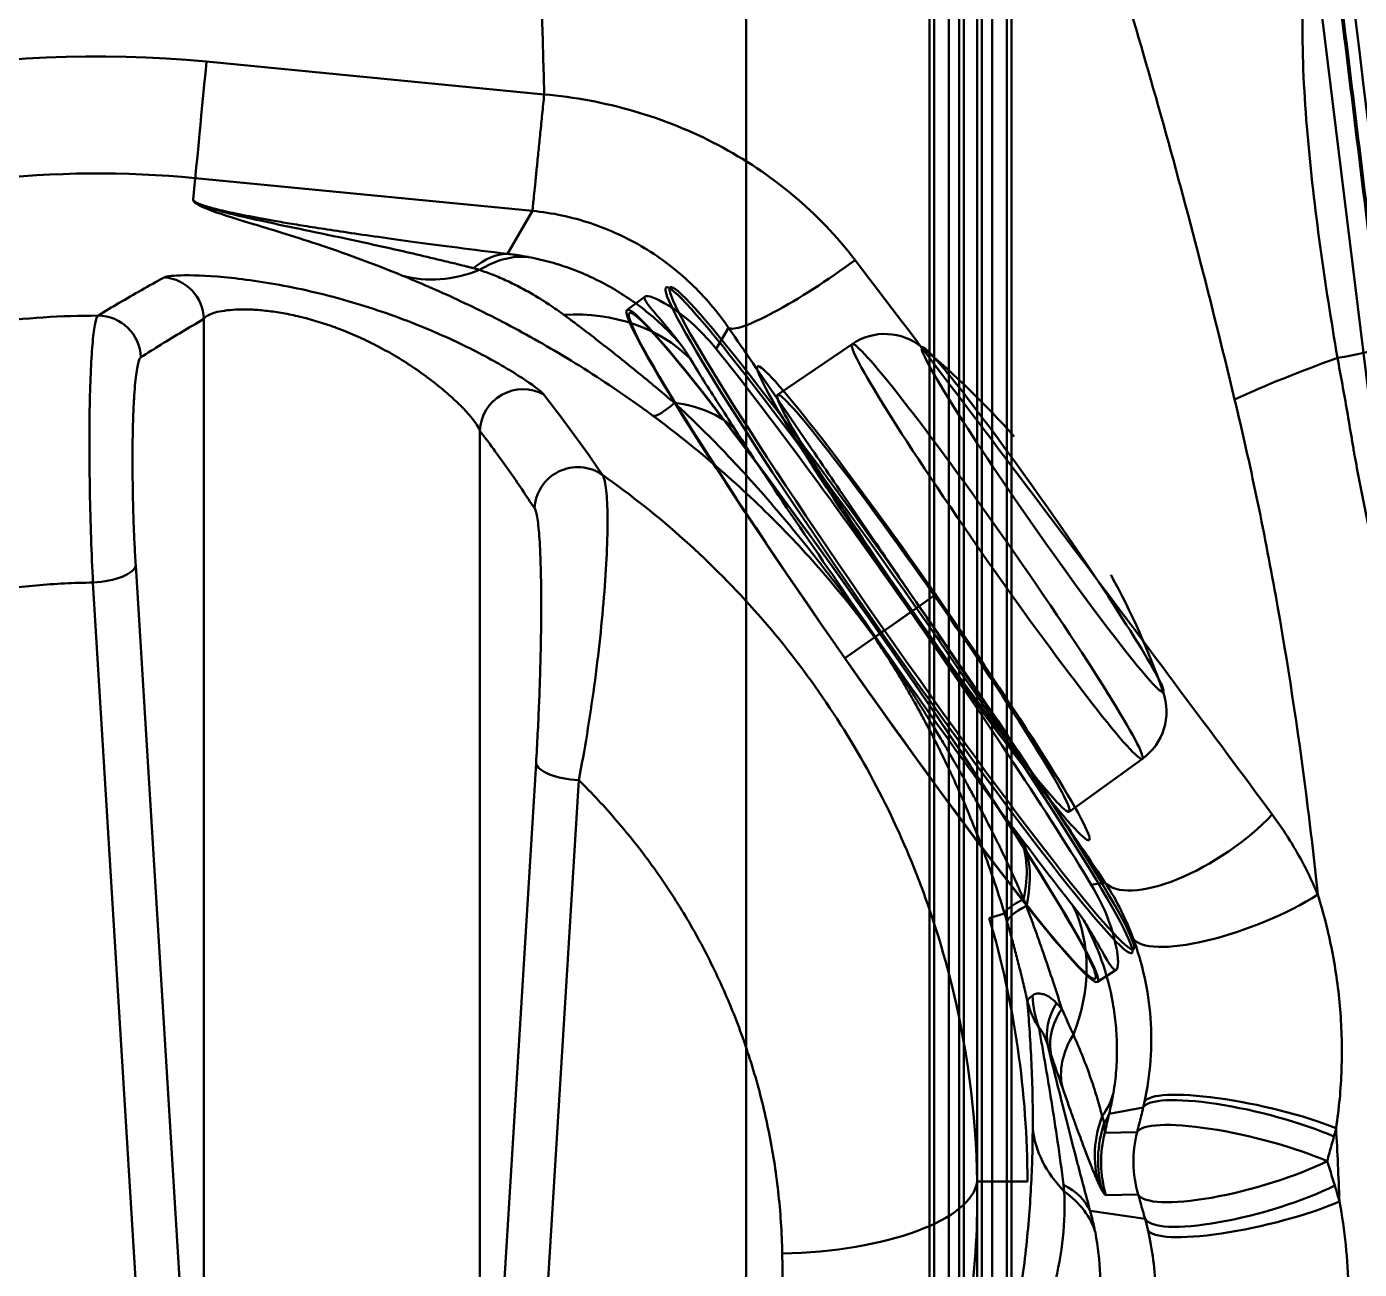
# Model space of a CAD drawing. Header units: millimetres. Extents: x -142 to 142, y -208 to 161.
# Drawn here: x 47.18 to 81.31, y 52.25 to 84.06 of the extents above; entities that cross this region are included whole.
import ezdxf

# ---------------------------------------------------------------- set-up
doc = ezdxf.new("R2010")
doc.units = ezdxf.units.MM
doc.layers.add('1', color=7, linetype='Continuous', true_color=0xffffff)

msp = doc.modelspace()

# ---------------------------------------------------------------- linework, layer by layer
at = {"layer": '1', "color": 251, "linetype": 'Continuous', "lineweight": 50}
for p, q in [((85.107, 45.624, 24), (78.102, 102.679, 24)), ((85.107, 45.624, 24.72), (78.102, 102.679, 24.72)), ((70.3, 95.7, 24.72), (70.3, 32.258, 24.72)), ((70.417, 95.7, 24.5), (70.417, -90.4, 24.5)), ((70.797, 95.7, 24.675), (70.797, -90.4, 24.675)), ((71.06, 95.7, 25.07), (71.06, -90.4, 25.07)), ((71.177, 95.7, 24.85), (71.177, 32.258, 24.85)), ((71.523, 95.7, 24.85), (71.523, 32.258, 24.85)), ((71.64, 95.7, 25.07), (71.64, -90.4, 25.07)), ((71.903, -90.4, 24.675), (71.903, 95.7, 24.675)), ((72.283, 95.7, 24.5), (72.283, -90.4, 24.5)), ((72.4, 95.7, 24.72), (72.4, 32.258, 24.72)), ((65.6, -87, 24.72), (65.6, 87, 24.72)), ((65.6, -87, 24.5), (65.6, 87, 24.5)), ((51.782, 83.167, -15), (60.43, 82.327, -15)), ((51.493, 80.185, -17.843), (51.44, 79.642, -28.254)), ((51.493, 80.185, -17.843), (60.13, 79.347, -17.843)), ((60.13, 79.347, -17.843), (59.487, 78.246, -39.937)), ((62.556, 76.81, -35.95), (63.015, 77.156, -35.98)), ((51.717, 41.72, -79.467), (51.717, 76.58, -67.463)), ((65.153, 76.352, -18.786), (64.838, 75.812, -29.618)), ((66.404, 74.641, -36.03), (68.315, 75.937, -36.151)), ((58.783, 41.72, -79.467), (58.783, 73.718, -68.449)), ((49.969, 70.267, -90.769), (51.717, 41.72, -79.467)), ((48.873, 69.831, -91.701), (50.621, 41.284, -80.399)), ((69.025, 68.522, -25.544), (69.963, 69.179, -25.604)), ((68.134, 67.898, -46.316), (69.072, 68.554, -46.376)), ((58.783, 41.72, -79.467), (60.222, 65.21, -88.767)), ((73.879, 63.965, -36.03), (75.751, 65.318, -36.151)), ((59.879, 41.284, -80.399), (61.317, 64.774, -89.699)), ((74.443, 62.094, -29.618), (74.793, 62.157, -23.457)), ((72.221, 61.359, -48.232), (71.831, 61.244, -56)), ((74.601, 59.608, -35.95), (75.083, 59.921, -35.98)), ((74.9, 56.233, -39.937), (75.772, 56.391, -24.587)), ((75.617, 55.763, -24.45), (74.789, 55.749, -39.682)), ((72.806, 54.5, -56), (71.521, 54.5, -80.515)), ((75.645, 54.167, -24.45), (74.817, 54.152, -39.682)), ((75.821, 53.544, -24.603), (74.413, 53.749, -49.262))]:
    msp.add_line(p, q, dxfattribs=at)
at = {"layer": '1', "color": 251, "linetype": 'Continuous', "lineweight": 50, "extrusion": (0, 0, -1)}
for centre, radius, start, end in [((1114, 51.8, 15), 1174.827, 177.07464, 178.511022), ((-49, 54.5, 17.843), 25.806, 0, 95.5438), ((-49, 54.5, 56), 23.806, 163.5438, 180), ((-49, 54.5, 17.843), 25.806, 262.4562, 0)]:
    msp.add_arc(centre, radius, start, end, dxfattribs=at)
at = {"layer": '1', "color": 251, "linetype": 'Continuous', "lineweight": 50}
msp.add_arc((49, 54.5, -15), 28.802, 84.4562, 277.5438, dxfattribs=at)
at = {"layer": '1', "color": 251, "linetype": 'Continuous', "lineweight": 50, "extrusion": (0.995323, -0.096606, 0)}
msp.add_arc((87.78, -18, 43.506), 3, 90, 177, dxfattribs=at)
at = {"layer": '1', "color": 251, "linetype": 'Continuous', "lineweight": 50, "extrusion": (-0.89005, 0.109686, 0.442471)}
msp.add_arc((-79.943, -13.634, -62.035), 5, 183.3457, 205.2613, dxfattribs=at)
at = {"layer": '1', "color": 251, "linetype": 'Continuous', "lineweight": 50, "extrusion": (-0.806512, 0.17404, 0.565021)}
msp.add_arc((-84.081, -8.868, -57.432), 5, 183.757, 208.3229, dxfattribs=at)
at = {"layer": '1', "color": 251, "linetype": 'Continuous', "lineweight": 50, "extrusion": (-0.640831, 0.255647, 0.723865)}
msp.add_arc((-98.191, -12.983, -47.97), 5, 4.3504, 34.5671, dxfattribs=at)
at = {"layer": '1', "color": 251, "linetype": 'Continuous', "lineweight": 50, "extrusion": (0.560978, -0.814619, -0.147305)}
msp.add_arc((99.96, -22.559, -22.881), 3, 77.3508, 176.9669, dxfattribs=at)
at = {"layer": '1', "color": 251, "linetype": 'Continuous', "lineweight": 50, "extrusion": (-0.08104, -0.046362, -0.995632)}
msp.add_arc((-41.307, -87.883, 59.427), 1.1, 214.0941, 298.0375, dxfattribs=at)
at = {"layer": '1', "color": 251, "linetype": 'Continuous', "lineweight": 50, "extrusion": (0.818029, 0.57279, -0.052336)}
for centre, radius, start, end in [((16.539, -30.893, 98.197), 10.4, 270, 90), ((16.539, -30.893, 98.287), 10.343, 270, 90), ((16.539, -30.913, 97.051), 10.5, 180, 0), ((16.539, -30.893, 97.051), 10.4, 270, 90), ((16.539, -30.913, 97.051), 10.5, 0, 180), ((16.539, -30.913, 98.014), 10.534, 37.3546, 142.6454), ((16.539, -30.893, 101.272), 6.482, 180, 360), ((16.539, -30.893, 101.272), 6.482, 360, 180), ((16.539, -30.893, 102.694), 5.386, 180, 360), ((16.539, -30.893, 102.694), 5.386, 360, 180), ((16.539, -30.893, 98.959), 7.4, 270, 90), ((16.539, -30.893, 98.197), 10.4, 90, 270), ((16.539, -30.893, 98.287), 10.343, 90, 270), ((16.539, -30.893, 97.051), 10.4, 90, 270)]:
    msp.add_arc(centre, radius, start, end, dxfattribs=at)
at = {"layer": '1', "color": 251, "linetype": 'Continuous', "lineweight": 50, "extrusion": (-0.080853, -0.05215, -0.995361)}
msp.add_arc((-36.942, -90.154, 78.949), 1.1, 212.9539, 301.0723, dxfattribs=at)
at = {"layer": '1', "color": 251, "linetype": 'Continuous', "lineweight": 50, "extrusion": (-0.292042, 0.492015, 0.820142)}
msp.add_arc((-88.858, -49.509, -16.119), 5, 191.8836, 237.5479, dxfattribs=at)
at = {"layer": '1', "color": 251, "linetype": 'Continuous', "lineweight": 50, "extrusion": (0.042871, 0.030019, 0.99863)}
for centre, radius, start, end in [((21.521, -101.25, -30.893), 1.5, 285.6225, 359.15), ((16.539, -83.433, -30.893), 20, 254.3776, 263.804)]:
    msp.add_arc(centre, radius, start, end, dxfattribs=at)
at = {"layer": '1', "color": 251, "linetype": 'Continuous', "lineweight": 50, "extrusion": (-0.121586, 0.981554, 0.147539)}
msp.add_arc((-88.6, -34.131, 61.143), 3, 105.9936, 162.566, dxfattribs=at)
at = {"layer": '1', "color": 251, "linetype": 'Continuous', "lineweight": 50, "extrusion": (-0.042871, -0.030019, -0.99863)}
for centre, radius, start, end in [((-16.539, -83.433, 30.893), 20, 254.3776, 263.8039), ((-11.557, -101.25, 30.893), 1.5, 285.6225, 359.15)]:
    msp.add_arc(centre, radius, start, end, dxfattribs=at)
at = {"layer": '1', "color": 251, "linetype": 'Continuous', "lineweight": 50, "extrusion": (0.286925, -0.938257, -0.193255)}
msp.add_arc((101.543, -22.155, -43.52), 9, 235.8671, 255.7056, dxfattribs=at)
at = {"layer": '1', "color": 251, "linetype": 'Continuous', "lineweight": 50, "extrusion": (-0.079032, 0.104537, 0.991376)}
msp.add_arc((-92.203, -31.431, -64.798), 1.1, 203.5382, 321.0361, dxfattribs=at)
at = {"layer": '1', "color": 251, "linetype": 'Continuous', "lineweight": 50, "extrusion": (-0.800125, 0.587898, 0.119059)}
msp.add_arc((-102.14, -47.282, -12.754), 5, 3.0215, 28.3229, dxfattribs=at)
at = {"layer": '1', "color": 251, "linetype": 'Continuous', "lineweight": 50, "extrusion": (-0.424783, 0.662979, 0.616457)}
msp.add_arc((-89.84, -50.742, -6.165), 5, 188.4501, 216.746, dxfattribs=at)
at = {"layer": '1', "color": 251, "linetype": 'Continuous', "lineweight": 50, "extrusion": (-0.818029, -0.57279, 0.052336)}
for radius, start, end in [(6.516, 180, 0), (6.516, 0, 180), (7.4, 270, 90)]:
    msp.add_arc((-16.539, -30.893, -98.959), radius, start, end, dxfattribs=at)
at = {"layer": '1', "color": 251, "linetype": 'Continuous', "lineweight": 50, "extrusion": (-0.078458, 0.119783, 0.989695)}
msp.add_arc((-90.548, -38.441, -81.345), 1.1, 201.4384, 324.8649, dxfattribs=at)
at = {"layer": '1', "color": 251, "linetype": 'Continuous', "lineweight": 50, "extrusion": (0.056843, -0.928273, 0.367529)}
msp.add_arc((53.074, -59.664, -95.747), 1.1, 268.7107, 354.9164, dxfattribs=at)
at = {"layer": '1', "color": 251, "linetype": 'Continuous', "lineweight": 50, "extrusion": (-0.573576, 0.819152, 1.41553e-15)}
msp.add_arc((-90.823, -28.285, 16.539), 6.78, 157.2699, 183, dxfattribs=at)
at = {"layer": '1', "color": 251, "linetype": 'Continuous', "lineweight": 50, "extrusion": (0.573576, -0.819152, -1.41553e-15)}
msp.add_arc((90.049, -43.065, -16.539), 6.78, 331.2699, 357, dxfattribs=at)
at = {"layer": '1', "color": 251, "linetype": 'Continuous', "lineweight": 50, "extrusion": (0.573576, -0.819152, 2.86419e-11)}
msp.add_arc((96.985, -25.704, -16.539), 0.1, 22.7297, 87, dxfattribs=at)
at = {"layer": '1', "color": 251, "linetype": 'Continuous', "lineweight": 50, "extrusion": (-0.573576, 0.819152, -2.86106e-11)}
msp.add_arc((-95.906, -46.276, 16.539), 0.1, 208.7297, 273, dxfattribs=at)
at = {"layer": '1', "color": 251, "linetype": 'Continuous', "lineweight": 50, "extrusion": (0.056843, 0.928273, -0.367529)}
msp.add_arc((-57.219, -57.182, 96.58), 1.1, 268.7107, 354.9164, dxfattribs=at)
at = {"layer": '1', "color": 251, "linetype": 'Continuous', "lineweight": 50, "extrusion": (0.511748, -0.766338, -0.388382)}
msp.add_arc((99.713, -25.73, -0.248), 3, 59.2659, 176.7442, dxfattribs=at)
at = {"layer": '1', "color": 251, "linetype": 'Continuous', "lineweight": 50, "extrusion": (-0.481572, 0.632307, -0.606858)}
msp.add_arc((-91.19, -30.701, 32.035), 5, 188.3974, 215.8184, dxfattribs=at)
at = {"layer": '1', "color": 251, "linetype": 'Continuous', "lineweight": 50, "extrusion": (-0.477706, 0.625908, -0.61647)}
msp.add_arc((-91.197, -30.368, 32.188), 5, 188.4501, 216.7463, dxfattribs=at)
at = {"layer": '1', "color": 251, "linetype": 'Continuous', "lineweight": 50, "extrusion": (0.339755, -0.896891, -0.283114)}
msp.add_arc((95.124, -31.968, -21.932), 3, 52.5196, 176.6249, dxfattribs=at)
at = {"layer": '1', "color": 251, "linetype": 'Continuous', "lineweight": 50, "extrusion": (-0.286954, 0.952362, -0.103263)}
msp.add_arc((-91.845, -44.322, 42.693), 5, 3.0161, 27.881, dxfattribs=at)
at = {"layer": '1', "color": 251, "linetype": 'Continuous', "lineweight": 50, "extrusion": (-0.278784, 0.952945, -0.11906)}
msp.add_arc((-91.539, -43.552, 43.863), 5, 3.0215, 28.3227, dxfattribs=at)
at = {"layer": '1', "color": 251, "linetype": 'Continuous', "lineweight": 50, "extrusion": (-0.36247, 0.442726, -0.820128)}
msp.add_arc((-91.343, -22.458, 34.991), 5, 191.8835, 235.816, dxfattribs=at)
at = {"layer": '1', "color": 251, "linetype": 'Continuous', "lineweight": 50, "extrusion": (-0.253024, 0.202812, -0.945963)}
msp.add_arc((-93.912, -36.051, 37.591), 3, 29.7825, 46.7817, dxfattribs=at)
at = {"layer": '1', "color": 251, "linetype": 'Continuous', "lineweight": 50, "extrusion": (-0.254394, 0.747781, -0.613276)}
msp.add_arc((-91.093, -17.47, 53.011), 3, 3.7991, 35.6971, dxfattribs=at)
at = {"layer": '1', "color": 251, "linetype": 'Continuous', "lineweight": 50, "extrusion": (-0.252279, 0.738371, -0.625431)}
msp.add_arc((-91.134, -16.725, 52.839), 3, 3.8459, 38.3276, dxfattribs=at)
at = {"layer": '1', "color": 251, "linetype": 'Continuous', "lineweight": 50, "extrusion": (-0.240568, 0.687707, -0.684972)}
msp.add_arc((-91.352, -13.008, 52.347), 3, 4.1193, 40.5159, dxfattribs=at)
at = {"layer": '1', "color": 251, "linetype": 'Continuous', "lineweight": 50, "extrusion": (0.112297, 0.81739, -0.565034)}
msp.add_arc((-61.597, 4.841, 77.449), 5, 183.7572, 196.7988, dxfattribs=at)
at = {"layer": '1', "color": 251, "linetype": 'Continuous', "lineweight": 50, "extrusion": (-0.21375, -0.957787, 0.192237)}
msp.add_arc((64.667, -10.55, -75.094), 3, 49.7079, 176.9123, dxfattribs=at)
at = {"layer": '1', "color": 251, "linetype": 'Continuous', "lineweight": 50, "extrusion": (-0.233554, -0.949719, 0.208535)}
msp.add_arc((63.109, -9.014, -76.38), 3, 50.0925, 176.9325, dxfattribs=at)
at = {"layer": '1', "color": 251, "linetype": 'Continuous', "lineweight": 50, "extrusion": (-0.143457, 0.311907, -0.93922)}
msp.add_arc((-93.518, 2.459, 45.271), 3, 8.7685, 43.9939, dxfattribs=at)
at = {"layer": '1', "color": 251, "linetype": 'Continuous', "lineweight": 50, "extrusion": (-0.106827, 0.18078, -0.977705)}
msp.add_arc((-94.841, -0.811, 41.697), 3, 14.4324, 48.718, dxfattribs=at)
at = {"layer": '1', "color": 251, "linetype": 'Continuous', "lineweight": 50, "extrusion": (-0.201345, -0.873889, 0.442469)}
msp.add_arc((55.371, -3.836, -81.893), 5, 349.8656, 356.6544, dxfattribs=at)
at = {"layer": '1', "color": 251, "linetype": 'Continuous', "lineweight": 50, "extrusion": (-0.2339, -0.950362, 0.205192)}
msp.add_arc((63.095, -9.272, -75.699), 3, 50.5069, 176.9347, dxfattribs=at)
at = {"layer": '1', "color": 251, "linetype": 'Continuous', "lineweight": 50, "extrusion": (-0.001716, 0.695573, 0.718453)}
msp.add_arc((-77.568, -76.963, 0.9), 4.5, 4.3151, 35.0144, dxfattribs=at)
at = {"layer": '1', "color": 251, "linetype": 'Continuous', "lineweight": 50, "extrusion": (-0.054286, -0.000947627, -0.998525)}
msp.add_arc((-53.636, -80.686, 35.511), 3, 74.5656, 105.4346, dxfattribs=at)
at = {"layer": '1', "color": 251, "linetype": 'Continuous', "lineweight": 50, "extrusion": (0.054286, 0.000947562, 0.998525)}
msp.add_arc((53.637, -80.686, -20.257), 3, 74.5655, 105.4345, dxfattribs=at)
at = {"layer": '1', "color": 251, "linetype": 'Continuous', "lineweight": 50, "extrusion": (0.264427, -0.937246, -0.227265)}
msp.add_arc((90.507, -31.151, -25.208), 3, 50.8573, 176.9193, dxfattribs=at)
at = {"layer": '1', "color": 251, "linetype": 'Continuous', "lineweight": 50, "extrusion": (-0.019289, 0.929604, -0.368056)}
msp.add_arc((-67.644, -55.073, 78.918), 5, 183.2267, 270.4376, dxfattribs=at)
at = {"layer": '1', "color": 251, "linetype": 'Continuous', "lineweight": 50, "extrusion": (-0.232599, 0.868449, 0.437829)}
msp.add_arc((-80.793, -58.301, 7.802), 5, 183.3372, 205.6718, dxfattribs=at)
at = {"layer": '1', "color": 251, "linetype": 'Continuous', "lineweight": 50, "extrusion": (0.26396, -0.936403, -0.231246)}
msp.add_arc((90.5, -31.258, -24.436), 3, 50.4014, 176.9163, dxfattribs=at)
at = {"layer": '1', "color": 251, "linetype": 'Continuous', "lineweight": 50, "extrusion": (-0.138256, 0.81506, 0.562638)}
msp.add_arc((-77.404, -62.976, 5.273), 5, 183.7545, 208.8667, dxfattribs=at)
at = {"layer": '1', "color": 251, "linetype": 'Continuous', "lineweight": 50, "extrusion": (0.226688, -0.953064, -0.200703)}
msp.add_arc((89.153, -31.229, -28.597), 3, 49.6104, 176.8802, dxfattribs=at)
at = {"layer": '1', "color": 251, "linetype": 'Continuous', "lineweight": 50}
for points, knots in [([(78.115, 74.522, -20.636), (77.791, 75.869, -20.422), (77.143, 78.458, -20.011), (76.126, 82.199, -19.42), (75.101, 85.677, -18.872), (74.065, 88.915, -18.364), (73.026, 91.91, -17.896), (71.986, 94.666, -17.469), (70.948, 97.192, -17.079), (69.908, 99.506, -16.724), (68.866, 101.618, -16.404), (67.82, 103.534, -16.115), (66.774, 105.251, -15.86), (65.736, 106.76, -15.64), (64.717, 108.052, -15.454), (63.731, 109.128, -15.305), (62.785, 109.995, -15.188), (61.875, 110.677, -15.102), (60.991, 111.195, -15.042), (60.135, 111.558, -15.008), (59.568, 111.707, -15), (59.296, 111.757, -15)], [0, 0, 0, 0, 0.093937, 0.181073, 0.263313, 0.340579, 0.412702, 0.479767, 0.542117, 0.600225, 0.65447, 0.705077, 0.752067, 0.795252, 0.834395, 0.869425, 0.900634, 0.928362, 0.95412, 0.978158, 1, 1, 1, 1]), ([(80.747, 75.584, -21.884), (80.587, 76.536, -21.728), (80.286, 78.445, -21.422), (79.837, 82.278, -20.813), (79.767, 85.204, -20.37), (80.115, 87.087, -19.949)], [0, 0, 0, 0, 0.25, 0.5, 1, 1, 1, 1]), ([(58.621, 77.879, -41.589), (58.613, 77.881, -41.582), (58.597, 77.885, -41.57), (58.574, 77.891, -41.551), (58.55, 77.897, -41.532), (58.504, 77.909, -41.493), (58.402, 77.934, -41.41), (58.186, 77.989, -41.228), (57.758, 78.093, -40.859), (56.922, 78.291, -40.093), (55.794, 78.542, -38.923), (54.566, 78.801, -37.399), (53.492, 79.025, -35.758), (52.604, 79.22, -34.004), (51.937, 79.388, -32.152), (51.593, 79.506, -30.545), (51.46, 79.588, -29.239), (51.44, 79.625, -28.582), (51.44, 79.642, -28.254)], [0, 0, 0, 0, 0.001953, 0.003906, 0.005859, 0.007812, 0.015625, 0.03125, 0.0625, 0.125, 0.25, 0.375, 0.5, 0.625, 0.75, 0.875, 0.9375, 1, 1, 1, 1]), ([(63.915, 75.943, -41.442), (63.669, 76.222, -41.3), (63.131, 76.744, -41.026), (62.353, 77.284, -40.711), (61.679, 77.638, -40.477), (61.15, 77.862, -40.314), (60.599, 78.041, -40.167), (60.221, 78.13, -40.079), (60.029, 78.166, -40.037)], [0, 0, 0, 0, 0.25, 0.5, 0.625, 0.75, 0.875, 1, 1, 1, 1]), ([(60.934, 76.685, -43.961), (60.812, 76.776, -43.826), (60.57, 76.945, -43.562), (60.201, 77.177, -43.17), (59.839, 77.38, -42.792), (59.479, 77.559, -42.423), (59.123, 77.712, -42.064), (58.891, 77.797, -41.836), (58.776, 77.835, -41.724)], [0, 0, 0, 0, 0.180758, 0.352918, 0.519549, 0.68359, 0.844373, 1, 1, 1, 1]), ([(60.421, 74.643, -68.416), (60.367, 74.712, -67.778), (60.042, 74.971, -66.552), (59.057, 75.572, -64.982), (57.683, 76.248, -63.779), (55.983, 76.898, -63.09), (54.078, 77.404, -63.115), (52.326, 77.666, -63.991), (51.31, 77.708, -65.277), (50.844, 77.684, -66.478), (50.729, 77.659, -67.111), (50.701, 77.644, -67.43)], [0, 0, 0, 0, 0.125, 0.25, 0.375, 0.5, 0.625, 0.75, 0.875, 0.9375, 1, 1, 1, 1]), ([(63.215, 74.103, -48.203), (62.917, 74.323, -48.149), (62.322, 74.744, -47.979), (61.445, 75.319, -47.575), (60.591, 75.836, -47.063), (59.488, 76.453, -46.263), (58.181, 77.103, -45.091), (57.232, 77.511, -44.005), (56.802, 77.688, -43.42)], [0, 0, 0, 0, 0.125, 0.25, 0.375, 0.5, 0.75, 1, 1, 1, 1]), ([(64.838, 75.812, -29.618), (64.396, 76.36, -30.538), (63.963, 76.702, -31.535), (63.292, 77.126, -33.702), (63.072, 77.196, -34.825), (63.015, 77.156, -35.98)], [0, 0, 0, 0, 0.5, 0.5, 1, 1, 1, 1]), ([(58.41, 74.234, -66.895), (58.379, 74.267, -66.819), (58.255, 74.396, -66.536), (58.003, 74.635, -66.071), (57.621, 74.953, -65.541), (57.191, 75.27, -65.085), (56.731, 75.569, -64.716), (56.256, 75.84, -64.435), (55.778, 76.079, -64.242), (55.304, 76.282, -64.131), (54.841, 76.451, -64.098), (54.39, 76.587, -64.138), (53.953, 76.691, -64.25), (53.533, 76.766, -64.432), (53.136, 76.811, -64.685), (52.769, 76.828, -65.008), (52.442, 76.818, -65.397), (52.163, 76.785, -65.848), (51.941, 76.732, -66.351), (51.839, 76.686, -66.71), (51.799, 76.661, -66.895), (51.799, 76.661, -66.895)], [0, 0, 0, 0, 0.026287, 0.098182, 0.170089, 0.239488, 0.305204, 0.36695, 0.424634, 0.478652, 0.529852, 0.579256, 0.627926, 0.676798, 0.726636, 0.777884, 0.830767, 0.885466, 0.941958, 0.999886, 1, 1, 1, 1]), ([(63.767, 74.431, -46.109), (63.626, 74.55, -46.056), (63.331, 74.8, -45.945), (62.884, 75.169, -45.688), (62.364, 75.59, -45.326), (61.866, 75.982, -44.904), (61.455, 76.297, -44.509), (61.168, 76.513, -44.215), (61.014, 76.626, -44.048), (60.934, 76.685, -43.961)], [0, 0, 0, 0, 0.135305, 0.284228, 0.446862, 0.672247, 0.820763, 0.906678, 1, 1, 1, 1]), ([(64.17, 75.564, -42.136), (64.278, 75.385, -42.426), (64.395, 75.194, -42.706), (64.639, 74.807, -43.221), (64.764, 74.612, -43.459), (65.027, 74.204, -43.912), (65.165, 73.989, -44.129), (65.309, 73.767, -44.332)], [0, 0, 0, 0, 0.349702, 0.349702, 0.673384, 0.673384, 1, 1, 1, 1]), ([(83.902, 65.053, -23.82), (83.606, 65.406, -23.726), (83.117, 66.189, -23.531), (82.572, 67.46, -23.258), (82.146, 68.779, -23.006), (81.798, 70.124, -22.771), (81.547, 71.254, -22.583), (81.362, 72.163, -22.435), (81.264, 72.675, -22.353), (81.207, 72.974, -22.305), (81.193, 73.052, -22.292), (81.188, 73.077, -22.288), (81.185, 73.091, -22.286), (81.179, 73.127, -22.28), (81.156, 73.274, -22.258), (81.093, 73.645, -22.2), (80.996, 74.217, -22.11), (80.875, 74.901, -21.999), (80.79, 75.357, -21.922), (80.747, 75.584, -21.884)], [0, 0, 0, 0, 0.125, 0.25, 0.375, 0.5, 0.625, 0.6875, 0.75, 0.765625, 0.769531, 0.771484, 0.772461, 0.773438, 0.78125, 0.8125, 0.875, 0.9375, 1, 1, 1, 1]), ([(68.904, 68.437, -46.7), (68.88, 68.47, -46.706), (68.832, 68.537, -46.719), (68.736, 68.671, -46.746), (68.567, 68.905, -46.79), (68.225, 69.373, -46.856), (67.725, 70.039, -46.887), (67.108, 70.826, -46.897), (66.261, 71.854, -46.841), (65.156, 73.091, -46.638), (64.234, 74.002, -46.316), (63.767, 74.431, -46.109)], [0, 0, 0, 0, 0.015625, 0.03125, 0.0625, 0.125, 0.25, 0.375, 0.5, 0.75, 1, 1, 1, 1]), ([(80.244, 61.848, -22.167), (80.157, 62.685, -22.099), (79.859, 65.251, -21.868), (79.212, 69.501, -21.385), (78.513, 72.865, -20.899), (78.115, 74.522, -20.636)], [0, 0, 0, 0, 0.194751, 0.598581, 1, 1, 1, 1]), ([(58.783, 73.718, -68.449), (58.769, 73.761, -68.256), (58.713, 73.867, -67.857), (58.578, 74.047, -67.339), (58.461, 74.179, -67.02), (58.41, 74.234, -66.895)], [0, 0, 0, 0, 0.356979, 0.743441, 1, 1, 1, 1]), ([(68.891, 68.428, -46.917), (68.844, 68.493, -46.931), (68.749, 68.623, -46.975), (68.558, 68.877, -47.083), (68.217, 69.317, -47.29), (67.708, 69.937, -47.564), (67.057, 70.671, -47.86), (66.132, 71.638, -48.169), (64.871, 72.814, -48.372), (63.776, 73.69, -48.304), (63.215, 74.103, -48.203)], [0, 0, 0, 0, 0.03125, 0.0625, 0.125, 0.25, 0.375, 0.5, 0.75, 1, 1, 1, 1]), ([(61.317, 64.774, -89.699), (61.465, 65.533, -90), (61.734, 67.175, -90.353), (61.959, 69.25, -90.025), (62.046, 70.726, -89.217), (62.061, 71.65, -88.363), (62.02, 72.309, -87.287), (61.959, 72.536, -86.48), (61.921, 72.589, -86.069)], [0, 0, 0, 0, 0.25, 0.5, 0.625, 0.75, 0.875, 1, 1, 1, 1]), ([(72.221, 61.359, -48.232), (72.129, 61.665, -48.272), (71.936, 62.262, -48.324), (71.631, 63.109, -48.326), (71.33, 63.868, -48.272), (71.046, 64.526, -48.181), (70.784, 65.095, -48.07), (70.541, 65.593, -47.949), (70.318, 66.03, -47.823), (70.112, 66.416, -47.697), (69.921, 66.759, -47.573), (69.747, 67.063, -47.456), (69.586, 67.336, -47.348), (69.436, 67.583, -47.248), (69.298, 67.805, -47.152), (69.172, 68.004, -47.066), (69.055, 68.184, -46.992), (68.962, 68.323, -46.943), (68.908, 68.402, -46.922), (68.891, 68.428, -46.917)], [0, 0, 0, 0, 0.117292, 0.230273, 0.331134, 0.419725, 0.498337, 0.568478, 0.63141, 0.688127, 0.739467, 0.786014, 0.828161, 0.866389, 0.901164, 0.932871, 0.96172, 0.987839, 1, 1, 1, 1]), ([(72.611, 63.33, -44.423), (72.062, 64.054, -45.101), (71.462, 64.868, -45.628), (70.206, 66.613, -46.341), (69.566, 67.517, -46.52), (68.915, 68.445, -46.52)], [0, 0, 0, 0, 0.5, 0.5, 1, 1, 1, 1]), ([(79.079, 63.894, -21.238), (79.308, 63.584, -21.412), (79.628, 63.096, -21.663), (80, 62.398, -21.964), (80.166, 62.034, -22.102), (80.244, 61.848, -22.167)], [0, 0, 0, 0, 0.5, 0.75, 1, 1, 1, 1]), ([(72.611, 63.33, -44.423), (72.618, 63.321, -44.414), (72.625, 63.311, -44.405), (72.639, 63.293, -44.387), (72.646, 63.283, -44.378), (72.663, 63.261, -44.357), (72.673, 63.248, -44.345), (72.683, 63.236, -44.332)], [0, 0, 0, 0, 0.29748, 0.29748, 0.59496, 0.59496, 1, 1, 1, 1]), ([(72.683, 63.236, -44.332), (72.848, 63.019, -44.123), (73.006, 62.809, -43.9), (73.306, 62.414, -43.433), (73.45, 62.227, -43.19), (73.724, 61.873, -42.68), (73.857, 61.706, -42.413), (73.982, 61.551, -42.136)], [0, 0, 0, 0, 0.336226, 0.336226, 0.666557, 0.666557, 1, 1, 1, 1]), ([(75.083, 59.921, -35.98), (75.141, 59.961, -34.825), (75.15, 60.19, -33.709), (74.982, 60.964, -31.541), (74.807, 61.491, -30.537), (74.443, 62.094, -29.618)], [0, 0, 0, 0, 0.5, 0.5, 1, 1, 1, 1]), ([(75.011, 56.77, -40.037), (75.042, 56.962, -40.079), (75.089, 57.348, -40.167), (75.108, 57.927, -40.314), (75.079, 58.501, -40.477), (74.977, 59.255, -40.711), (74.735, 60.171, -41.026), (74.429, 60.855, -41.3), (74.251, 61.182, -41.442)], [0, 0, 0, 0, 0.125, 0.25, 0.375, 0.5, 0.75, 1, 1, 1, 1]), ([(73.106, 58.422, -46.767), (73.104, 58.425, -46.771), (73.1, 58.431, -46.779), (73.092, 58.444, -46.794), (73.078, 58.467, -46.821), (73.05, 58.513, -46.875), (72.998, 58.606, -46.984), (72.898, 58.807, -47.219), (72.843, 58.988, -47.428), (72.805, 59.112, -47.572)], [0, 0, 0, 0, 0.014569, 0.029161, 0.058404, 0.117101, 0.235148, 0.474658, 1, 1, 1, 1]), ([(73.552, 59.068, -44.927), (73.523, 59.1, -44.987), (73.464, 59.157, -45.11), (73.375, 59.222, -45.302), (73.287, 59.27, -45.499), (73.173, 59.311, -45.769), (73.046, 59.32, -46.116), (72.968, 59.287, -46.4), (72.935, 59.262, -46.541)], [0, 0, 0, 0, 0.125, 0.25, 0.375, 0.5, 0.75, 1, 1, 1, 1]), ([(73.106, 58.422, -46.767), (73.107, 58.413, -46.78), (73.11, 58.395, -46.804), (73.115, 58.369, -46.841), (73.12, 58.342, -46.878), (73.129, 58.288, -46.951), (73.149, 58.171, -47.109), (73.194, 57.914, -47.446), (73.259, 57.534, -47.917), (73.34, 57.059, -48.465), (73.447, 56.4, -49.173), (73.582, 55.532, -50.017), (73.683, 54.795, -50.645), (73.732, 54.417, -50.948)], [0, 0, 0, 0, 0.007812, 0.015625, 0.023438, 0.03125, 0.0625, 0.125, 0.25, 0.375, 0.5, 0.75, 1, 1, 1, 1]), ([(74.724, 56.172, -40.959), (74.707, 56.233, -41.1), (74.669, 56.37, -41.375), (74.602, 56.607, -41.768), (74.524, 56.862, -42.147), (74.405, 57.22, -42.638), (74.232, 57.685, -43.23), (74.07, 58.067, -43.688), (73.984, 58.26, -43.914)], [0, 0, 0, 0, 0.125, 0.25, 0.375, 0.5, 0.75, 1, 1, 1, 1]), ([(33.505, 37.786, -75.347), (33.903, 37.408, -75.235), (34.729, 36.681, -75.012), (36.485, 35.348, -74.59), (39.82, 33.353, -73.972), (45.186, 31.584, -73.421), (51.993, 31.477, -73.388), (58.52, 33.341, -73.968), (64.125, 37.018, -75.11), (68.403, 42.071, -76.677), (71.004, 48.062, -78.53), (71.556, 52.357, -79.855), (71.521, 54.5, -80.515)], [0, 0, 0, 0, 0.03125, 0.0625, 0.125, 0.25, 0.375, 0.5, 0.625, 0.75, 0.875, 1, 1, 1, 1]), ([(80.798, 53.985, -22.615), (80.937, 53.254, -22.738), (81.054, 52.125, -22.837), (81.019, 50.613, -22.811), (80.939, 49.865, -22.741), (80.883, 49.495, -22.692)], [0, 0, 0, 0, 0.5, 0.75, 1, 1, 1, 1])]:
    msp.add_open_spline(points, degree=3, knots=knots, dxfattribs=at)
for points, degree in [([(78.597, 102.746, 24), (85.521, 46.362, 24)], 1), ([(78.631, 102.778, 24.716), (85.555, 46.392, 24.716)], 1), ([(78.929, 102.815, 25), (81.236, 84.02, 25), (83.544, 65.224, 25), (85.852, 46.429, 25)], 3), ([(87.97, 46.504, 25), (85.674, 65.207, 25), (83.378, 83.909, 25), (81.081, 102.612, 25)], 3), ([(60.43, 82.327, -15), (60.413, 82.16, -15), (60.38, 81.824, -15.029), (60.331, 81.335, -15.156), (60.284, 80.873, -15.364), (60.242, 80.454, -15.646), (60.205, 80.087, -15.996), (60.174, 79.784, -16.403), (60.151, 79.553, -16.855), (60.136, 79.401, -17.339), (60.131, 79.355, -17.675), (60.13, 79.347, -17.843)], 3), ([(60.43, 82.327, -15), (61.207, 82.261, -15), (62.748, 81.975, -15.062), (64.919, 81.105, -15.308), (66.853, 79.813, -15.664), (67.926, 78.7, -15.924), (68.393, 78.087, -16.047)], 3), ([(56.802, 77.688, -43.42), (56.013, 78.013, -42.342), (54.554, 78.537, -40.062), (52.829, 79.052, -36.338), (51.699, 79.406, -32.37), (51.433, 79.57, -29.628), (51.44, 79.642, -28.254)], 3), ([(60.13, 79.347, -17.843), (60.639, 79.298, -17.837), (61.643, 79.082, -17.89), (63.029, 78.442, -18.117), (64.224, 77.525, -18.44), (64.872, 76.763, -18.674), (65.153, 76.352, -18.786)], 3), ([(60.029, 78.166, -40.037), (59.97, 78.177, -40.025), (59.852, 78.198, -40.001), (59.671, 78.225, -39.967), (59.549, 78.239, -39.947), (59.487, 78.246, -39.937)], 3), ([(58.776, 77.835, -41.724), (58.759, 77.841, -41.708), (58.724, 77.851, -41.676), (58.672, 77.866, -41.631), (58.638, 77.875, -41.603), (58.621, 77.879, -41.589)], 3), ([(68.393, 78.087, -16.047), (72.483, 72.729, -17.125), (76.069, 67.959, -18.951), (79.079, 63.894, -21.238)], 3), ([(50.701, 77.644, -67.43), (50.502, 77.536, -69.765), (50.111, 77.319, -74.351), (49.546, 76.992, -80.979), (49.182, 76.774, -85.23), (49.004, 76.665, -87.314)], 3), ([(63.015, 77.156, -35.98), (63.003, 77.147, -36.219), (62.993, 77.121, -36.696), (63.02, 77.051, -37.409), (63.086, 76.951, -38.116), (63.191, 76.82, -38.813), (63.33, 76.657, -39.497), (63.499, 76.459, -40.165), (63.695, 76.225, -40.816), (63.84, 76.042, -41.236), (63.915, 75.943, -41.442)], 3), ([(49.004, 76.665, -87.314), (47.133, 76.665, -87.314), (43.395, 76.19, -87.169), (38.154, 74.149, -86.546), (33.632, 70.906, -85.554), (31.245, 68.116, -84.7), (30.242, 66.607, -84.237)], 3), ([(49.004, 76.665, -87.314), (48.978, 76.644, -87.708), (48.928, 76.508, -88.49), (48.865, 76.038, -89.585), (48.817, 75.32, -90.538), (48.788, 74.4, -91.299), (48.779, 73.325, -91.819), (48.791, 72.16, -92.076), (48.823, 70.967, -92.049), (48.855, 70.198, -91.846), (48.873, 69.831, -91.701)], 3), ([(51.799, 76.661, -66.895), (51.759, 76.636, -67.082), (51.732, 76.609, -67.272), (51.717, 76.58, -67.463)], 3), ([(63.915, 75.943, -41.442), (63.943, 75.906, -41.52), (64, 75.828, -41.675), (64.085, 75.702, -41.907), (64.142, 75.611, -42.06), (64.17, 75.564, -42.136)], 3), ([(61.921, 72.589, -86.069), (61.449, 73.284, -80.513), (60.949, 73.969, -74.629), (60.421, 74.643, -68.416)], 3), ([(68.915, 68.445, -46.52), (67.589, 70.343, -46.52), (66.301, 72.223, -45.744), (65.309, 73.767, -44.332)], 3), ([(71.521, 54.5, -80.515), (71.493, 56.251, -81.055), (71.024, 59.747, -82.131), (69.128, 64.713, -83.656), (66.086, 69.135, -85.012), (63.4, 71.553, -85.752), (61.921, 72.589, -86.069)], 3), ([(68.904, 68.437, -46.7), (68.902, 68.435, -46.724), (68.898, 68.433, -46.772), (68.894, 68.43, -46.844), (68.892, 68.428, -46.892), (68.891, 68.428, -46.917)], 3), ([(68.904, 68.437, -46.7), (68.905, 68.438, -46.681), (68.908, 68.44, -46.641), (68.912, 68.443, -46.581), (68.914, 68.444, -46.54), (68.915, 68.445, -46.52)], 3), ([(72.708, 61.73, -46.168), (72.626, 61.923, -46.233), (72.464, 62.293, -46.348), (72.234, 62.789, -46.48), (72.016, 63.239, -46.583), (71.81, 63.648, -46.664), (71.616, 64.021, -46.726), (71.432, 64.363, -46.774), (71.258, 64.68, -46.811), (71.094, 64.972, -46.839), (70.941, 65.237, -46.859), (70.803, 65.475, -46.873), (70.677, 65.688, -46.882), (70.562, 65.878, -46.888), (70.458, 66.05, -46.891), (70.362, 66.206, -46.892), (70.274, 66.349, -46.891), (70.19, 66.483, -46.89), (70.11, 66.61, -46.887), (70.032, 66.734, -46.884), (69.953, 66.858, -46.88), (69.873, 66.982, -46.875), (69.795, 67.104, -46.87), (69.72, 67.218, -46.864), (69.65, 67.325, -46.858), (69.585, 67.425, -46.85), (69.52, 67.523, -46.842), (69.455, 67.621, -46.832), (69.389, 67.719, -46.821), (69.323, 67.819, -46.808), (69.257, 67.917, -46.794), (69.19, 68.016, -46.779), (69.123, 68.116, -46.761), (69.053, 68.22, -46.742), (68.978, 68.328, -46.72), (68.929, 68.4, -46.707), (68.904, 68.437, -46.7)], 3), ([(74.793, 62.157, -23.457), (75.112, 61.671, -23.803), (75.345, 61.183, -24.077), (75.515, 60.724, -24.281)], 3), ([(80.244, 61.848, -22.167), (80.392, 61.378, -22.29), (80.638, 60.409, -22.49), (80.846, 58.905, -22.656), (80.881, 57.376, -22.691), (80.789, 56.365, -22.613), (80.713, 55.867, -22.544)], 3), ([(72.78, 61.56, -46.109), (72.772, 61.579, -46.116), (72.757, 61.616, -46.129), (72.733, 61.673, -46.149), (72.717, 61.711, -46.162), (72.708, 61.73, -46.168)], 3), ([(73.687, 58.922, -44.646), (73.624, 59.122, -44.806), (73.493, 59.532, -45.114), (73.277, 60.175, -45.525), (73.04, 60.849, -45.874), (72.869, 61.319, -46.045), (72.78, 61.56, -46.109)], 3), ([(73.982, 61.551, -42.136), (74.017, 61.508, -42.06), (74.083, 61.424, -41.907), (74.172, 61.301, -41.675), (74.226, 61.221, -41.52), (74.251, 61.182, -41.442)], 3), ([(72.283, 61.153, -48.203), (72.276, 61.176, -48.206), (72.262, 61.222, -48.213), (72.242, 61.29, -48.223), (72.228, 61.336, -48.229), (72.221, 61.359, -48.232)], 3), ([(72.805, 59.112, -47.572), (72.772, 59.266, -47.641), (72.704, 59.565, -47.768), (72.6, 59.99, -47.922), (72.496, 60.394, -48.045), (72.39, 60.781, -48.139), (72.319, 61.031, -48.185), (72.283, 61.153, -48.203)], 3), ([(74.251, 61.182, -41.442), (74.318, 61.077, -41.236), (74.441, 60.878, -40.815), (74.594, 60.613, -40.163), (74.722, 60.386, -39.493), (74.828, 60.2, -38.808), (74.915, 60.058, -38.112), (74.986, 59.961, -37.407), (75.043, 59.912, -36.695), (75.071, 59.913, -36.219), (75.083, 59.921, -35.98)], 3), ([(75.515, 60.724, -24.281), (75.631, 60.411, -24.42), (75.827, 59.75, -24.651), (75.987, 58.687, -24.836), (75.985, 57.594, -24.846), (75.882, 56.884, -24.725), (75.807, 56.543, -24.631)], 3), ([(72.935, 59.262, -46.541), (72.843, 59.19, -46.95), (72.813, 59.144, -47.298), (72.805, 59.112, -47.572)], 3), ([(72.805, 59.112, -47.572), (72.824, 58.891, -48.024), (72.861, 58.421, -48.916), (72.908, 57.641, -50.211), (72.94, 56.79, -51.461), (72.945, 56.176, -52.261), (72.943, 55.857, -52.651)], 3), ([(73.687, 58.922, -44.646), (73.672, 58.938, -44.678), (73.641, 58.97, -44.741), (73.596, 59.019, -44.834), (73.566, 59.051, -44.896), (73.552, 59.068, -44.927)], 3), ([(73.984, 58.26, -43.914), (73.951, 58.331, -43.998), (73.887, 58.474, -44.165), (73.788, 58.695, -44.41), (73.721, 58.846, -44.568), (73.687, 58.922, -44.646)], 3), ([(73.331, 57.987, -46.153), (73.311, 58.046, -46.195), (73.272, 58.151, -46.278), (73.218, 58.271, -46.4), (73.171, 58.358, -46.523), (73.131, 58.41, -46.649), (73.113, 58.421, -46.728), (73.106, 58.422, -46.767)], 3), ([(73.418, 57.733, -45.941), (73.408, 57.761, -45.965), (73.388, 57.818, -46.013), (73.36, 57.903, -46.083), (73.34, 57.959, -46.13), (73.331, 57.987, -46.153)], 3), ([(73.704, 56.904, -45.177), (73.673, 56.992, -45.265), (73.611, 57.171, -45.439), (73.515, 57.447, -45.694), (73.45, 57.637, -45.859), (73.418, 57.733, -45.941)], 3), ([(74.63, 54.447, -41.518), (74.612, 54.486, -41.636), (74.574, 54.571, -41.866), (74.516, 54.71, -42.187), (74.453, 54.864, -42.499), (74.389, 55.025, -42.794), (74.322, 55.2, -43.083), (74.249, 55.393, -43.38), (74.166, 55.616, -43.695), (74.07, 55.876, -44.035), (73.962, 56.174, -44.397), (73.841, 56.514, -44.777), (73.751, 56.769, -45.042), (73.704, 56.904, -45.177)], 3), ([(74.9, 56.233, -39.937), (74.921, 56.316, -39.95), (74.961, 56.489, -39.981), (74.995, 56.674, -40.017), (75.011, 56.77, -40.037)], 3), ([(75.807, 56.543, -24.631), (75.803, 56.526, -24.626), (75.796, 56.492, -24.617), (75.784, 56.441, -24.602), (75.776, 56.408, -24.592), (75.772, 56.391, -24.587)], 3), ([(74.774, 55.995, -40.464), (74.77, 56.008, -40.513), (74.761, 56.038, -40.616), (74.745, 56.096, -40.78), (74.732, 56.145, -40.898), (74.724, 56.172, -40.959)], 3), ([(74.789, 55.749, -39.682), (74.789, 55.767, -39.77), (74.788, 55.811, -39.946), (74.783, 55.894, -40.206), (74.778, 55.96, -40.379), (74.774, 55.995, -40.464)], 3), ([(74.789, 55.749, -39.682), (74.808, 55.829, -39.726), (74.844, 55.989, -39.812), (74.882, 56.152, -39.896), (74.9, 56.233, -39.937)], 3), ([(72.029, 48.747, -57.32), (72.209, 49.443, -57.204), (72.506, 50.803, -56.733), (72.778, 52.673, -55.625), (72.915, 54.38, -54.262), (72.94, 55.396, -53.215), (72.943, 55.857, -52.651)], 3), ([(80.657, 55.65, -22.493), (80.638, 55.58, -22.477), (80.599, 55.441, -22.443), (80.542, 55.231, -22.392), (80.504, 55.091, -22.358), (80.485, 55.021, -22.342)], 3), ([(80.713, 55.867, -22.544), (80.707, 55.842, -22.539), (80.695, 55.794, -22.528), (80.676, 55.722, -22.511), (80.663, 55.674, -22.499), (80.657, 55.65, -22.493)], 3), ([(80.798, 53.985, -22.615), (80.786, 54.307, -22.605), (80.76, 54.941, -22.583), (80.729, 55.561, -22.557), (80.713, 55.867, -22.544)], 3), ([(80.485, 55.021, -22.342), (80.506, 54.951, -22.36), (80.55, 54.812, -22.398), (80.615, 54.605, -22.454), (80.658, 54.466, -22.492), (80.679, 54.397, -22.511)], 3), ([(73.749, 54.247, -51.091), (73.747, 54.267, -51.074), (73.744, 54.305, -51.04), (73.738, 54.362, -50.992), (73.734, 54.399, -50.962), (73.732, 54.417, -50.948)], 3), ([(74.727, 54.256, -40.781), (74.718, 54.27, -40.856), (74.7, 54.302, -41.011), (74.668, 54.365, -41.257), (74.643, 54.418, -41.429), (74.63, 54.447, -41.518)], 3), ([(80.679, 54.397, -22.511), (80.694, 54.352, -22.523), (80.721, 54.261, -22.547), (80.761, 54.124, -22.582), (80.786, 54.032, -22.604), (80.798, 53.985, -22.615)], 3), ([(73.497, 51.844, -53.283), (73.698, 52.649, -52.552), (73.794, 53.483, -51.792), (73.749, 54.247, -51.091)], 3), ([(74.817, 54.152, -39.682), (74.81, 54.152, -39.807), (74.794, 54.16, -40.055), (74.764, 54.196, -40.42), (74.74, 54.234, -40.661), (74.727, 54.256, -40.781)], 3), ([(74.547, 53.192, -49.366), (74.535, 53.254, -49.353), (74.509, 53.377, -49.328), (74.464, 53.563, -49.293), (74.431, 53.687, -49.272), (74.413, 53.749, -49.262)], 3), ([(75.821, 53.544, -24.603), (75.83, 53.513, -24.613), (75.847, 53.449, -24.635), (75.871, 53.353, -24.665), (75.887, 53.289, -24.684), (75.894, 53.257, -24.694)], 3), ([(75.894, 53.257, -24.694), (75.952, 53.007, -24.767), (76.045, 52.492, -24.879), (76.102, 51.695, -24.946), (76.072, 50.894, -24.909), (75.997, 50.372, -24.815), (75.947, 50.119, -24.75)], 3), ([(74.044, 49.004, -50.661), (74.19, 49.322, -50.531), (74.435, 49.984, -50.278), (74.649, 51.03, -49.929), (74.699, 52.109, -49.618), (74.617, 52.833, -49.444), (74.547, 53.192, -49.366)], 3)]:
    msp.add_open_spline(points, degree=degree, dxfattribs=at)
at = {"layer": '1', "color": 251, "linetype": 'Continuous', "lineweight": 50, "extrusion": (-0.096474, -0.993959, 0.052336)}
msp.add_open_spline([(59.487, 78.246, -39.937), (59.03, 78.302, -39.71), (58.181, 78.409, -39.238), (57.098, 78.552, -38.519), (56.168, 78.681, -37.794), (55.372, 78.796, -37.078), (54.7, 78.897, -36.385), (54.14, 78.986, -35.727), (53.672, 79.064, -35.106), (53.273, 79.135, -34.51), (52.92, 79.2, -33.918), (52.601, 79.263, -33.306), (52.314, 79.325, -32.67), (52.065, 79.383, -32.019), (51.855, 79.439, -31.353), (51.682, 79.492, -30.66), (51.551, 79.542, -29.939), (51.462, 79.592, -29.159), (51.441, 79.625, -28.566), (51.44, 79.642, -28.254)], degree=3, dxfattribs=at)
at = {"layer": '1', "color": 251, "linetype": 'Continuous', "lineweight": 50, "extrusion": (-0.996195, -0.028375, 0.082407)}
for points in [[(51.717, 76.58, -67.463), (51.527, 76.471, -69.798), (51.154, 76.253, -74.384), (50.615, 75.925, -81.012), (50.269, 75.707, -85.263), (50.1, 75.598, -87.347)], [(50.1, 75.598, -87.347), (50.085, 75.588, -87.53), (50.057, 75.544, -87.885), (50.019, 75.412, -88.385), (49.985, 75.213, -88.87), (49.955, 74.951, -89.321), (49.93, 74.632, -89.735), (49.91, 74.261, -90.102), (49.896, 73.844, -90.416), (49.888, 73.388, -90.672), (49.886, 72.904, -90.865), (49.89, 72.396, -90.992), (49.899, 71.883, -91.05), (49.915, 71.348, -91.039), (49.938, 70.8, -90.951), (49.958, 70.443, -90.839), (49.969, 70.267, -90.769)]]:
    msp.add_open_spline(points, degree=3, dxfattribs=at)
at = {"layer": '1', "color": 251, "linetype": 'Continuous', "lineweight": 50, "extrusion": (0.818029, 0.57279, -0.052336)}
msp.add_open_spline([(65.153, 76.352, -18.786), (65.578, 75.735, -18.897), (66.408, 74.528, -19.137), (67.57, 72.832, -19.528), (68.734, 71.128, -19.978), (69.888, 69.434, -20.486), (71.015, 67.774, -21.044), (72.168, 66.069, -21.684), (73.4, 64.239, -22.45), (74.317, 62.871, -23.096), (74.793, 62.157, -23.457)], degree=3, dxfattribs=at)
at = {"layer": '1', "color": 251, "linetype": 'Continuous', "lineweight": 50, "extrusion": (-0.996195, 0.028375, -0.082407)}
for points in [[(60.187, 71.727, -86.102), (60.081, 71.889, -84.764), (59.865, 72.212, -82.045), (59.537, 72.687, -77.916), (59.185, 73.18, -73.491), (58.921, 73.536, -70.181), (58.783, 73.718, -68.449)], [(60.222, 65.21, -88.767), (60.237, 65.464, -88.868), (60.265, 65.964, -89.032), (60.298, 66.67, -89.183), (60.323, 67.361, -89.252), (60.341, 68.017, -89.241), (60.351, 68.632, -89.157), (60.355, 69.202, -89.007), (60.353, 69.722, -88.796), (60.344, 70.189, -88.531), (60.33, 70.599, -88.22), (60.311, 70.952, -87.865), (60.287, 71.244, -87.474), (60.258, 71.473, -87.053), (60.225, 71.641, -86.593), (60.2, 71.706, -86.269), (60.187, 71.727, -86.102)]]:
    msp.add_open_spline(points, degree=3, dxfattribs=at)
at = {"layer": '1', "color": 251, "linetype": 'Continuous', "lineweight": 50, "extrusion": (-5.31008e-13, 0.368125, 0.929776)}
msp.add_open_spline([(48.873, 69.831, -91.701), (48.387, 69.827, -91.7), (47.417, 69.78, -91.681), (45.969, 69.588, -91.605), (44.537, 69.275, -91.481), (43.127, 68.84, -91.309), (41.748, 68.284, -91.089), (40.408, 67.606, -90.82), (39.118, 66.807, -90.504), (38.302, 66.198, -90.263), (37.905, 65.873, -90.134)], degree=3, dxfattribs=at)
at = {"layer": '1', "color": 251, "linetype": 'Continuous', "lineweight": 50, "extrusion": (3.88085e-12, -0.368125, -0.929776)}
msp.add_open_spline([(66.528, 52.659, -84.903), (66.517, 53.197, -85.115), (66.445, 54.255, -85.534), (66.204, 55.786, -86.14), (65.832, 57.278, -86.731), (65.338, 58.716, -87.301), (64.729, 60.088, -87.844), (64.015, 61.388, -88.358), (63.205, 62.607, -88.841), (62.307, 63.743, -89.291), (61.656, 64.44, -89.567), (61.317, 64.774, -89.699)], degree=3, dxfattribs=at)
at = {"layer": '1', "color": 251, "linetype": 'Continuous', "lineweight": 50, "extrusion": (-0.957722, -0.282894, 0.052336)}
msp.add_open_spline([(74.413, 53.749, -49.262), (74.301, 54.165, -49.052), (74.089, 54.967, -48.604), (73.8, 56.086, -47.848), (73.545, 57.101, -47.027), (73.398, 57.703, -46.449), (73.331, 57.987, -46.153)], degree=3, dxfattribs=at)
at = {"layer": '1', "color": 251, "linetype": 'Continuous', "lineweight": 50, "extrusion": (0.967012, -0.249298, -0.052336)}
msp.add_open_spline([(75.772, 56.391, -24.587), (75.755, 56.322, -24.572), (75.721, 56.182, -24.541), (75.669, 55.973, -24.496), (75.635, 55.833, -24.466), (75.617, 55.763, -24.45)], degree=3, dxfattribs=at)
at = {"layer": '1', "color": 251, "linetype": 'Continuous', "lineweight": 50, "extrusion": (0.957722, 0.282894, -0.052336)}
msp.add_open_spline([(75.645, 54.167, -24.45), (75.665, 54.097, -24.467), (75.704, 53.959, -24.501), (75.762, 53.751, -24.552), (75.801, 53.613, -24.586), (75.821, 53.544, -24.603)], degree=3, dxfattribs=at)
at = {"layer": '1', "color": 251, "linetype": 'Continuous', "lineweight": 50, "extrusion": (-2.14483e-12, -0.368125, -0.929776)}
msp.add_open_spline([(66.528, 52.659, -84.903), (66.54, 52.068, -84.668), (66.505, 50.892, -84.203), (66.275, 49.134, -83.507), (65.87, 47.416, -82.827), (65.298, 45.755, -82.169), (64.567, 44.168, -81.541), (63.69, 42.672, -80.948), (62.678, 41.281, -80.398), (61.545, 40.006, -79.893), (60.304, 38.857, -79.438), (59.418, 38.181, -79.17), (58.96, 37.864, -79.045)], degree=3, dxfattribs=at)

doc.saveas('drawing.dxf')
